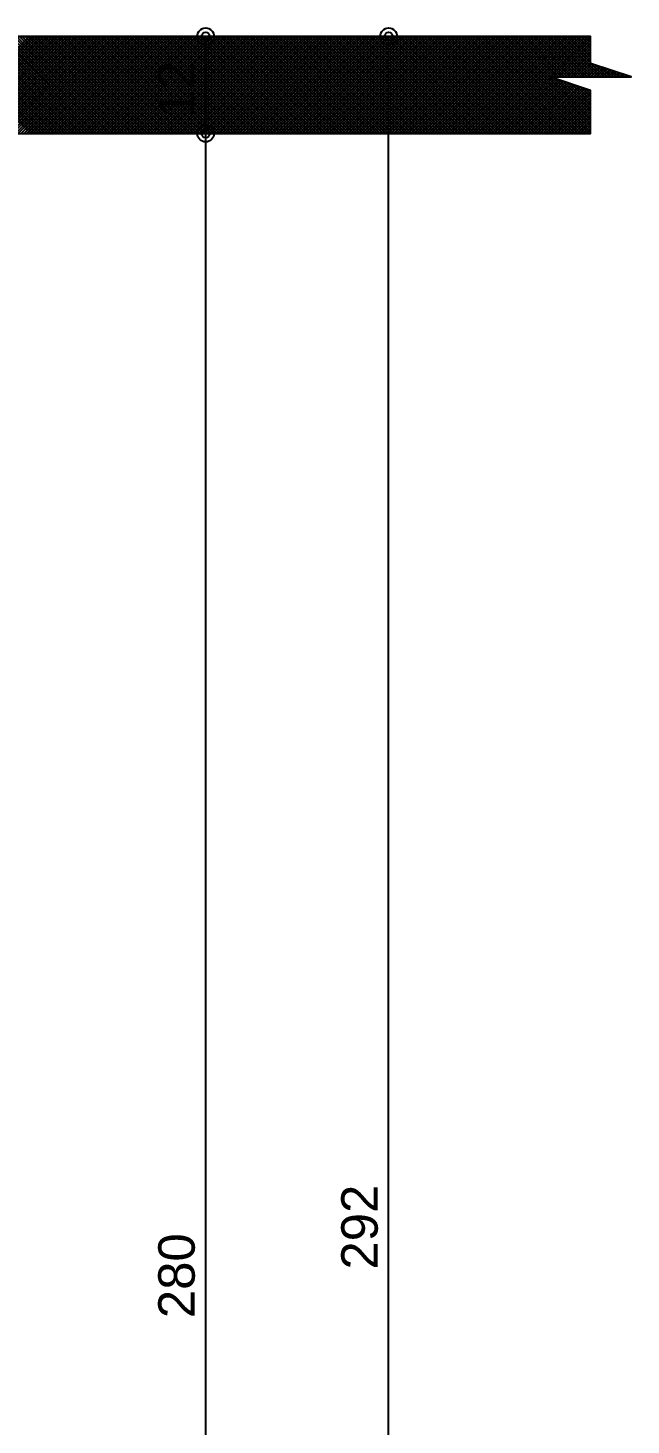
# Model space of a CAD drawing. Extents: x 0 to 119, y 0 to 84.
# Drawn here: x 38.02 to 41, y 35.08 to 41.98 of the extents above; entities that cross this region are included whole.
import ezdxf

# ---------------------------------------------------------------- set-up
doc = ezdxf.new("R2010")
doc.units = 0
doc.header["$MEASUREMENT"] = 0
for name, color, linetype in [('29', 9, 'CONTINUOUS'), ('32', 250, 'CONTINUOUS'), ('6', 178, 'CONTINUOUS')]:
    doc.layers.add(name, color=color, linetype=linetype)
doc.styles.add('TQS_ARIAL', font='arial.ttf')

msp = doc.modelspace()

# ---------------------------------------------------------------- linework, layer by layer
at = {"layer": '29', "color": 9, "linetype": 'Continuous'}
for p, q in [((37.552021, 41.455251), (38.032021, 41.935251)), ((37.557694, 41.935251), (38.037694, 41.455251)), ((37.566163, 41.455251), (38.046163, 41.935251)), ((37.571836, 41.935251), (38.051836, 41.455251)), ((37.580306, 41.455251), (38.060306, 41.935251)), ((37.585978, 41.935251), (38.065978, 41.455251)), ((37.594448, 41.455251), (38.074448, 41.935251)), ((37.60012, 41.935251), (38.08012, 41.455251)), ((37.60859, 41.455251), (38.08859, 41.935251)), ((37.614262, 41.935251), (38.094262, 41.455251)), ((37.622732, 41.455251), (38.102732, 41.935251)), ((37.628404, 41.935251), (38.108404, 41.455251)), ((37.636874, 41.455251), (38.116874, 41.935251)), ((37.642546, 41.935251), (38.122546, 41.455251)), ((37.651016, 41.455251), (38.131016, 41.935251)), ((37.656689, 41.935251), (38.136689, 41.455251)), ((37.665158, 41.455251), (38.145158, 41.935251)), ((37.670831, 41.935251), (38.150831, 41.455251)), ((37.679301, 41.455251), (38.159301, 41.935251)), ((37.684973, 41.935251), (38.164973, 41.455251)), ((37.693443, 41.455251), (38.173443, 41.935251)), ((37.699115, 41.935251), (38.179115, 41.455251)), ((37.707585, 41.455251), (38.187585, 41.935251)), ((37.713257, 41.935251), (38.193257, 41.455251)), ((37.721727, 41.455251), (38.201727, 41.935251)), ((37.727399, 41.935251), (38.207399, 41.455251)), ((37.735869, 41.455251), (38.215869, 41.935251)), ((37.741541, 41.935251), (38.221541, 41.455251)), ((37.750011, 41.455251), (38.230011, 41.935251)), ((37.755684, 41.935251), (38.235684, 41.455251)), ((37.764153, 41.455251), (38.244153, 41.935251)), ((37.769826, 41.935251), (38.249826, 41.455251)), ((37.778295, 41.455251), (38.258295, 41.935251)), ((37.783968, 41.935251), (38.263968, 41.455251)), ((37.792438, 41.455251), (38.272438, 41.935251)), ((37.79811, 41.935251), (38.27811, 41.455251)), ((37.80658, 41.455251), (38.28658, 41.935251)), ((37.812252, 41.935251), (38.292252, 41.455251)), ((37.820722, 41.455251), (38.300722, 41.935251)), ((37.826394, 41.935251), (38.306394, 41.455251)), ((37.834864, 41.455251), (38.314864, 41.935251)), ((37.840536, 41.935251), (38.320536, 41.455251)), ((37.849006, 41.455251), (38.329006, 41.935251)), ((37.854678, 41.935251), (38.334678, 41.455251)), ((37.863148, 41.455251), (38.343148, 41.935251)), ((37.868821, 41.935251), (38.348821, 41.455251)), ((37.87729, 41.455251), (38.35729, 41.935251)), ((37.882963, 41.935251), (38.362963, 41.455251)), ((37.891433, 41.455251), (38.371433, 41.935251)), ((37.897105, 41.935251), (38.377105, 41.455251)), ((37.905575, 41.455251), (38.385575, 41.935251)), ((37.911247, 41.935251), (38.391247, 41.455251)), ((37.919717, 41.455251), (38.399717, 41.935251)), ((37.925389, 41.935251), (38.405389, 41.455251)), ((37.933859, 41.455251), (38.413859, 41.935251)), ((37.939531, 41.935251), (38.419531, 41.455251)), ((37.948001, 41.455251), (38.428001, 41.935251)), ((37.953673, 41.935251), (38.433673, 41.455251)), ((37.962143, 41.455251), (38.442143, 41.935251)), ((37.967816, 41.935251), (38.447816, 41.455251)), ((37.976285, 41.455251), (38.456285, 41.935251)), ((37.981958, 41.935251), (38.461958, 41.455251)), ((37.990427, 41.455251), (38.470427, 41.935251)), ((37.9961, 41.935251), (38.4761, 41.455251)), ((38.00457, 41.455251), (38.48457, 41.935251)), ((38.010242, 41.935251), (38.490242, 41.455251)), ((38.018712, 41.455251), (38.498712, 41.935251)), ((38.024384, 41.935251), (38.504384, 41.455251)), ((38.032854, 41.455251), (38.512854, 41.935251)), ((38.038526, 41.935251), (38.518526, 41.455251)), ((38.046996, 41.455251), (38.526996, 41.935251)), ((38.052668, 41.935251), (38.532668, 41.455251)), ((38.061138, 41.455251), (38.541138, 41.935251)), ((38.066811, 41.935251), (38.546811, 41.455251)), ((38.07528, 41.455251), (38.55528, 41.935251)), ((38.080953, 41.935251), (38.560953, 41.455251)), ((38.089422, 41.455251), (38.569422, 41.935251)), ((38.095095, 41.935251), (38.575095, 41.455251)), ((38.103565, 41.455251), (38.583565, 41.935251)), ((38.109237, 41.935251), (38.589237, 41.455251)), ((38.117707, 41.455251), (38.597707, 41.935251)), ((38.123379, 41.935251), (38.603379, 41.455251)), ((38.131849, 41.455251), (38.611849, 41.935251)), ((38.137521, 41.935251), (38.617521, 41.455251)), ((38.145991, 41.455251), (38.625991, 41.935251)), ((38.151663, 41.935251), (38.631663, 41.455251)), ((38.160133, 41.455251), (38.640133, 41.935251)), ((38.165805, 41.935251), (38.645805, 41.455251)), ((38.174275, 41.455251), (38.654275, 41.935251)), ((38.179948, 41.935251), (38.659948, 41.455251)), ((38.188417, 41.455251), (38.668417, 41.935251)), ((38.19409, 41.935251), (38.67409, 41.455251)), ((38.20256, 41.455251), (38.68256, 41.935251)), ((38.208232, 41.935251), (38.688232, 41.455251)), ((38.216702, 41.455251), (38.696702, 41.935251)), ((38.222374, 41.935251), (38.702374, 41.455251)), ((38.230844, 41.455251), (38.710844, 41.935251)), ((38.236516, 41.935251), (38.716516, 41.455251)), ((38.244986, 41.455251), (38.724986, 41.935251)), ((38.250658, 41.935251), (38.730658, 41.455251)), ((38.259128, 41.455251), (38.739128, 41.935251)), ((38.2648, 41.935251), (38.7448, 41.455251)), ((38.27327, 41.455251), (38.75327, 41.935251)), ((38.278943, 41.935251), (38.758943, 41.455251)), ((38.287412, 41.455251), (38.767412, 41.935251)), ((38.293085, 41.935251), (38.773085, 41.455251)), ((38.301554, 41.455251), (38.781554, 41.935251)), ((38.307227, 41.935251), (38.787227, 41.455251)), ((38.315697, 41.455251), (38.795697, 41.935251)), ((38.321369, 41.935251), (38.801369, 41.455251)), ((38.329839, 41.455251), (38.809839, 41.935251)), ((38.335511, 41.935251), (38.815511, 41.455251)), ((38.343981, 41.455251), (38.823981, 41.935251)), ((38.349653, 41.935251), (38.829653, 41.455251)), ((38.358123, 41.455251), (38.838123, 41.935251)), ((38.363795, 41.935251), (38.843795, 41.455251)), ((38.372265, 41.455251), (38.852265, 41.935251)), ((38.377937, 41.935251), (38.857937, 41.455251)), ((38.386407, 41.455251), (38.866407, 41.935251)), ((38.39208, 41.935251), (38.87208, 41.455251)), ((38.400549, 41.455251), (38.880549, 41.935251)), ((38.406222, 41.935251), (38.886222, 41.455251)), ((38.414692, 41.455251), (38.894692, 41.935251)), ((38.420364, 41.935251), (38.900364, 41.455251)), ((38.428834, 41.455251), (38.908834, 41.935251)), ((38.434506, 41.935251), (38.914506, 41.455251)), ((38.442976, 41.455251), (38.922976, 41.935251)), ((38.448648, 41.935251), (38.928648, 41.455251)), ((38.457118, 41.455251), (38.937118, 41.935251)), ((38.46279, 41.935251), (38.94279, 41.455251)), ((38.47126, 41.455251), (38.95126, 41.935251)), ((38.476932, 41.935251), (38.956932, 41.455251)), ((38.485402, 41.455251), (38.965402, 41.935251)), ((38.491075, 41.935251), (38.971075, 41.455251)), ((38.499544, 41.455251), (38.979544, 41.935251)), ((38.505217, 41.935251), (38.985217, 41.455251)), ((38.513687, 41.455251), (38.993687, 41.935251)), ((38.519359, 41.935251), (38.999359, 41.455251)), ((38.527829, 41.455251), (39.007829, 41.935251)), ((38.533501, 41.935251), (39.013501, 41.455251)), ((38.541971, 41.455251), (39.021971, 41.935251)), ((38.547643, 41.935251), (39.027643, 41.455251)), ((38.556113, 41.455251), (39.036113, 41.935251)), ((38.561785, 41.935251), (39.041785, 41.455251)), ((38.570255, 41.455251), (39.050255, 41.935251)), ((38.575927, 41.935251), (39.055927, 41.455251)), ((38.584397, 41.455251), (39.064397, 41.935251)), ((38.59007, 41.935251), (39.07007, 41.455251)), ((38.598539, 41.455251), (39.078539, 41.935251)), ((38.604212, 41.935251), (39.084212, 41.455251)), ((38.612681, 41.455251), (39.092681, 41.935251)), ((38.618354, 41.935251), (39.098354, 41.455251)), ((38.626824, 41.455251), (39.106824, 41.935251)), ((38.632496, 41.935251), (39.112496, 41.455251)), ((38.640966, 41.455251), (39.120966, 41.935251)), ((38.646638, 41.935251), (39.126638, 41.455251)), ((38.655108, 41.455251), (39.135108, 41.935251)), ((38.66078, 41.935251), (39.14078, 41.455251)), ((38.66925, 41.455251), (39.14925, 41.935251)), ((38.674922, 41.935251), (39.154922, 41.455251)), ((38.683392, 41.455251), (39.163392, 41.935251)), ((38.689064, 41.935251), (39.169064, 41.455251)), ((38.697534, 41.455251), (39.177534, 41.935251)), ((38.703207, 41.935251), (39.183207, 41.455251)), ((38.711676, 41.455251), (39.191676, 41.935251)), ((38.717349, 41.935251), (39.197349, 41.455251)), ((38.725819, 41.455251), (39.205819, 41.935251)), ((38.731491, 41.935251), (39.211491, 41.455251)), ((38.739961, 41.455251), (39.219961, 41.935251)), ((38.745633, 41.935251), (39.225633, 41.455251)), ((38.754103, 41.455251), (39.234103, 41.935251)), ((38.759775, 41.935251), (39.239775, 41.455251)), ((38.768245, 41.455251), (39.248245, 41.935251)), ((38.773917, 41.935251), (39.253917, 41.455251)), ((38.782387, 41.455251), (39.262387, 41.935251)), ((38.788059, 41.935251), (39.268059, 41.455251)), ((38.796529, 41.455251), (39.276529, 41.935251)), ((38.802202, 41.935251), (39.282202, 41.455251)), ((38.810671, 41.455251), (39.290671, 41.935251)), ((38.816344, 41.935251), (39.296344, 41.455251)), ((38.824813, 41.455251), (39.304813, 41.935251)), ((38.830486, 41.935251), (39.310486, 41.455251)), ((38.838956, 41.455251), (39.318956, 41.935251)), ((38.844628, 41.935251), (39.324628, 41.455251)), ((38.853098, 41.455251), (39.333098, 41.935251)), ((38.85877, 41.935251), (39.33877, 41.455251)), ((38.86724, 41.455251), (39.34724, 41.935251)), ((38.872912, 41.935251), (39.352912, 41.455251)), ((38.881382, 41.455251), (39.361382, 41.935251)), ((38.887054, 41.935251), (39.367054, 41.455251)), ((38.895524, 41.455251), (39.375524, 41.935251)), ((38.901197, 41.935251), (39.381197, 41.455251)), ((38.909666, 41.455251), (39.389666, 41.935251)), ((38.915339, 41.935251), (39.395339, 41.455251)), ((38.923808, 41.455251), (39.403808, 41.935251)), ((38.929481, 41.935251), (39.409481, 41.455251)), ((38.937951, 41.455251), (39.417951, 41.935251)), ((38.943623, 41.935251), (39.423623, 41.455251)), ((38.952093, 41.455251), (39.432093, 41.935251)), ((38.957765, 41.935251), (39.437765, 41.455251)), ((38.966235, 41.455251), (39.446235, 41.935251)), ((38.971907, 41.935251), (39.451907, 41.455251)), ((38.980377, 41.455251), (39.460377, 41.935251)), ((38.986049, 41.935251), (39.466049, 41.455251)), ((38.994519, 41.455251), (39.474519, 41.935251)), ((39.000191, 41.935251), (39.480191, 41.455251)), ((39.008661, 41.455251), (39.488661, 41.935251)), ((39.014334, 41.935251), (39.494334, 41.455251)), ((39.022803, 41.455251), (39.502803, 41.935251)), ((39.028476, 41.935251), (39.508476, 41.455251)), ((39.036946, 41.455251), (39.516946, 41.935251)), ((39.042618, 41.935251), (39.522618, 41.455251)), ((39.051088, 41.455251), (39.531088, 41.935251)), ((39.05676, 41.935251), (39.53676, 41.455251)), ((39.06523, 41.455251), (39.54523, 41.935251)), ((39.070902, 41.935251), (39.550902, 41.455251)), ((39.079372, 41.455251), (39.559372, 41.935251)), ((39.085044, 41.935251), (39.565044, 41.455251)), ((39.093514, 41.455251), (39.573514, 41.935251)), ((39.099186, 41.935251), (39.579186, 41.455251)), ((39.107656, 41.455251), (39.587656, 41.935251)), ((39.113329, 41.935251), (39.593329, 41.455251)), ((39.121798, 41.455251), (39.601798, 41.935251)), ((39.127471, 41.935251), (39.607471, 41.455251)), ((39.13594, 41.455251), (39.61594, 41.935251)), ((39.141613, 41.935251), (39.621613, 41.455251)), ((39.150083, 41.455251), (39.630083, 41.935251)), ((39.155755, 41.935251), (39.635755, 41.455251)), ((39.164225, 41.455251), (39.644225, 41.935251)), ((39.169897, 41.935251), (39.649897, 41.455251)), ((39.178367, 41.455251), (39.658367, 41.935251)), ((39.184039, 41.935251), (39.664039, 41.455251)), ((39.192509, 41.455251), (39.672509, 41.935251)), ((39.198181, 41.935251), (39.678181, 41.455251)), ((39.206651, 41.455251), (39.686651, 41.935251)), ((39.212323, 41.935251), (39.692323, 41.455251)), ((39.220793, 41.455251), (39.700793, 41.935251)), ((39.226466, 41.935251), (39.706466, 41.455251)), ((39.234935, 41.455251), (39.714935, 41.935251)), ((39.240608, 41.935251), (39.720608, 41.455251)), ((39.249078, 41.455251), (39.729078, 41.935251)), ((39.25475, 41.935251), (39.73475, 41.455251)), ((39.26322, 41.455251), (39.74322, 41.935251)), ((39.268892, 41.935251), (39.748892, 41.455251)), ((39.277362, 41.455251), (39.757362, 41.935251)), ((39.283034, 41.935251), (39.763034, 41.455251)), ((39.291504, 41.455251), (39.771504, 41.935251)), ((39.297176, 41.935251), (39.777176, 41.455251)), ((39.305646, 41.455251), (39.785646, 41.935251)), ((39.311318, 41.935251), (39.791318, 41.455251)), ((39.319788, 41.455251), (39.799788, 41.935251)), ((39.325461, 41.935251), (39.805461, 41.455251)), ((39.33393, 41.455251), (39.81393, 41.935251)), ((39.339603, 41.935251), (39.819603, 41.455251)), ((39.348073, 41.455251), (39.828073, 41.935251)), ((39.353745, 41.935251), (39.833745, 41.455251)), ((39.362215, 41.455251), (39.842215, 41.935251)), ((39.367887, 41.935251), (39.847887, 41.455251)), ((39.376357, 41.455251), (39.856357, 41.935251)), ((39.382029, 41.935251), (39.862029, 41.455251)), ((39.390499, 41.455251), (39.870499, 41.935251)), ((39.396171, 41.935251), (39.876171, 41.455251)), ((39.404641, 41.455251), (39.884641, 41.935251)), ((39.410313, 41.935251), (39.890313, 41.455251)), ((39.418783, 41.455251), (39.898783, 41.935251)), ((39.424456, 41.935251), (39.904456, 41.455251)), ((39.432925, 41.455251), (39.912925, 41.935251)), ((39.438598, 41.935251), (39.918598, 41.455251)), ((39.447067, 41.455251), (39.927067, 41.935251)), ((39.45274, 41.935251), (39.93274, 41.455251)), ((39.46121, 41.455251), (39.94121, 41.935251)), ((39.466882, 41.935251), (39.946882, 41.455251)), ((39.475352, 41.455251), (39.955352, 41.935251)), ((39.481024, 41.935251), (39.961024, 41.455251)), ((39.489494, 41.455251), (39.969494, 41.935251)), ((39.495166, 41.935251), (39.975166, 41.455251)), ((39.503636, 41.455251), (39.983636, 41.935251)), ((39.509308, 41.935251), (39.989308, 41.455251)), ((39.517778, 41.455251), (39.997778, 41.935251)), ((39.52345, 41.935251), (40.00345, 41.455251)), ((39.53192, 41.455251), (40.01192, 41.935251)), ((39.537593, 41.935251), (40.017593, 41.455251)), ((39.546062, 41.455251), (40.026062, 41.935251)), ((39.551735, 41.935251), (40.031735, 41.455251)), ((39.560205, 41.455251), (40.040205, 41.935251)), ((39.565877, 41.935251), (40.045877, 41.455251)), ((39.574347, 41.455251), (40.054347, 41.935251)), ((39.580019, 41.935251), (40.060019, 41.455251)), ((39.588489, 41.455251), (40.068489, 41.935251)), ((39.594161, 41.935251), (40.074161, 41.455251)), ((39.602631, 41.455251), (40.082631, 41.935251)), ((39.608303, 41.935251), (40.088303, 41.455251)), ((39.616773, 41.455251), (40.096773, 41.935251)), ((39.622445, 41.935251), (40.102445, 41.455251)), ((39.630915, 41.455251), (40.110915, 41.935251)), ((39.636588, 41.935251), (40.116588, 41.455251)), ((39.645057, 41.455251), (40.125057, 41.935251)), ((39.65073, 41.935251), (40.13073, 41.455251)), ((39.659199, 41.455251), (40.139199, 41.935251)), ((39.664872, 41.935251), (40.144872, 41.455251)), ((39.673342, 41.455251), (40.153342, 41.935251)), ((39.679014, 41.935251), (40.159014, 41.455251)), ((39.687484, 41.455251), (40.167484, 41.935251)), ((39.693156, 41.935251), (40.173156, 41.455251)), ((39.701626, 41.455251), (40.181626, 41.935251)), ((39.707298, 41.935251), (40.187298, 41.455251)), ((39.715768, 41.455251), (40.195768, 41.935251)), ((39.72144, 41.935251), (40.20144, 41.455251)), ((39.72991, 41.455251), (40.20991, 41.935251)), ((39.735583, 41.935251), (40.215583, 41.455251)), ((39.744052, 41.455251), (40.224052, 41.935251)), ((39.749725, 41.935251), (40.229725, 41.455251)), ((39.758194, 41.455251), (40.238194, 41.935251)), ((39.763867, 41.935251), (40.243867, 41.455251)), ((39.772337, 41.455251), (40.252337, 41.935251)), ((39.778009, 41.935251), (40.258009, 41.455251)), ((39.786479, 41.455251), (40.266479, 41.935251)), ((39.792151, 41.935251), (40.272151, 41.455251)), ((39.800621, 41.455251), (40.280621, 41.935251)), ((39.806293, 41.935251), (40.286293, 41.455251)), ((39.814763, 41.455251), (40.294763, 41.935251)), ((39.820435, 41.935251), (40.300435, 41.455251)), ((39.828905, 41.455251), (40.308905, 41.935251)), ((39.834577, 41.935251), (40.314577, 41.455251)), ((39.843047, 41.455251), (40.323047, 41.935251)), ((39.84872, 41.935251), (40.32872, 41.455251)), ((39.857189, 41.455251), (40.337189, 41.935251)), ((39.862862, 41.935251), (40.342862, 41.455251)), ((39.871332, 41.455251), (40.351332, 41.935251)), ((39.877004, 41.935251), (40.357004, 41.455251)), ((39.885474, 41.455251), (40.365474, 41.935251)), ((39.891146, 41.935251), (40.371146, 41.455251)), ((39.899616, 41.455251), (40.379616, 41.935251)), ((39.905288, 41.935251), (40.385288, 41.455251)), ((39.913758, 41.455251), (40.393758, 41.935251)), ((39.91943, 41.935251), (40.39943, 41.455251)), ((39.9279, 41.455251), (40.4079, 41.935251)), ((39.933572, 41.935251), (40.413572, 41.455251)), ((39.942042, 41.455251), (40.422042, 41.935251)), ((39.947715, 41.935251), (40.427715, 41.455251)), ((39.956184, 41.455251), (40.436184, 41.935251)), ((39.961857, 41.935251), (40.441857, 41.455251)), ((39.970326, 41.455251), (40.450326, 41.935251)), ((39.975999, 41.935251), (40.455999, 41.455251)), ((39.984469, 41.455251), (40.464469, 41.935251)), ((39.990141, 41.935251), (40.470141, 41.455251)), ((39.998611, 41.455251), (40.478611, 41.935251)), ((40.004283, 41.935251), (40.484283, 41.455251)), ((40.012753, 41.455251), (40.492753, 41.935251)), ((40.018425, 41.935251), (40.498425, 41.455251)), ((40.026895, 41.455251), (40.506895, 41.935251)), ((40.032567, 41.935251), (40.512567, 41.455251)), ((40.041037, 41.455251), (40.521037, 41.935251)), ((40.046709, 41.935251), (40.526709, 41.455251)), ((40.055179, 41.455251), (40.535179, 41.935251)), ((40.060852, 41.935251), (40.540852, 41.455251)), ((40.069321, 41.455251), (40.549321, 41.935251)), ((40.074994, 41.935251), (40.554994, 41.455251)), ((40.083464, 41.455251), (40.563464, 41.935251)), ((40.089136, 41.935251), (40.569136, 41.455251)), ((40.097606, 41.455251), (40.577606, 41.935251)), ((40.103278, 41.935251), (40.583278, 41.455251)), ((40.111748, 41.455251), (40.591748, 41.935251)), ((40.11742, 41.935251), (40.59742, 41.455251)), ((40.12589, 41.455251), (40.60589, 41.935251)), ((40.131562, 41.935251), (40.611562, 41.455251)), ((40.140032, 41.455251), (40.620032, 41.935251)), ((40.145704, 41.935251), (40.625704, 41.455251)), ((40.154174, 41.455251), (40.634174, 41.935251)), ((40.159847, 41.935251), (40.639847, 41.455251)), ((40.168316, 41.455251), (40.648316, 41.935251)), ((40.173989, 41.935251), (40.653989, 41.455251)), ((40.182459, 41.455251), (40.662459, 41.935251)), ((40.188131, 41.935251), (40.668131, 41.455251)), ((40.196601, 41.455251), (40.676601, 41.935251)), ((40.202273, 41.935251), (40.682273, 41.455251)), ((40.210743, 41.455251), (40.690743, 41.935251)), ((40.216415, 41.935251), (40.696415, 41.455251)), ((40.224885, 41.455251), (40.704885, 41.935251)), ((40.230557, 41.935251), (40.710557, 41.455251)), ((40.239027, 41.455251), (40.719027, 41.935251)), ((40.244699, 41.935251), (40.724699, 41.455251)), ((40.253169, 41.455251), (40.733169, 41.935251)), ((40.258842, 41.935251), (40.738842, 41.455251)), ((40.267311, 41.455251), (40.747311, 41.935251)), ((40.272984, 41.935251), (40.752984, 41.455251)), ((40.281453, 41.455251), (40.761453, 41.935251)), ((40.287126, 41.935251), (40.767126, 41.455251)), ((40.295596, 41.455251), (40.775596, 41.935251)), ((40.301268, 41.935251), (40.781268, 41.455251)), ((40.309738, 41.455251), (40.789738, 41.935251)), ((40.31541, 41.935251), (40.79541, 41.455251)), ((40.329552, 41.935251), (40.800409, 41.464394)), ((40.343694, 41.935251), (40.800409, 41.478536)), ((40.357836, 41.935251), (40.800409, 41.492678)), ((40.371979, 41.935251), (40.800409, 41.50682)), ((40.386121, 41.935251), (40.800409, 41.520962)), ((40.400263, 41.935251), (40.800409, 41.535104)), ((40.414405, 41.935251), (40.614405, 41.735251)), ((40.428547, 41.935251), (40.628547, 41.735251)), ((40.442689, 41.935251), (40.642689, 41.735251)), ((40.456831, 41.935251), (40.656831, 41.735251)), ((40.470974, 41.935251), (40.670974, 41.735251)), ((40.485116, 41.935251), (40.685116, 41.735251)), ((40.499258, 41.935251), (40.699258, 41.735251)), ((40.5134, 41.935251), (40.7134, 41.735251)), ((40.527542, 41.935251), (40.727542, 41.735251)), ((40.541684, 41.935251), (40.741684, 41.735251)), ((40.555826, 41.935251), (40.755826, 41.735251)), ((40.569969, 41.935251), (40.769969, 41.735251)), ((40.584111, 41.935251), (40.784111, 41.735251)), ((40.598253, 41.935251), (40.798253, 41.735251)), ((40.60388, 41.735251), (40.800409, 41.93178)), ((40.612395, 41.935251), (40.812395, 41.735251)), ((40.618022, 41.735251), (40.800409, 41.917638)), ((40.626537, 41.935251), (40.826537, 41.735251)), ((40.632164, 41.735251), (40.800409, 41.903496)), ((40.640679, 41.935251), (40.840679, 41.735251)), ((40.654821, 41.935251), (40.854821, 41.735251)), ((40.668963, 41.935251), (40.800409, 41.803805)), ((40.683106, 41.935251), (40.800409, 41.817947)), ((40.697248, 41.935251), (40.800409, 41.832089)), ((40.71139, 41.935251), (40.800409, 41.846231)), ((40.725532, 41.935251), (40.800409, 41.860373)), ((40.739674, 41.935251), (40.800409, 41.874516)), ((40.753816, 41.935251), (40.800409, 41.888658)), ((40.767958, 41.935251), (40.800409, 41.9028)), ((40.782101, 41.935251), (40.800409, 41.916942)), ((40.796243, 41.935251), (40.800409, 41.931084)), ((40.646306, 41.735251), (40.800409, 41.889354)), ((40.660448, 41.735251), (40.800409, 41.875212)), ((40.674591, 41.735251), (40.800409, 41.861069)), ((40.688733, 41.735251), (40.800409, 41.846927)), ((40.702875, 41.735251), (40.800409, 41.832785)), ((40.717017, 41.735251), (40.800409, 41.818643)), ((40.731159, 41.735251), (40.800409, 41.804501)), ((40.745301, 41.735251), (40.809078, 41.799028)), ((40.759443, 41.735251), (40.819685, 41.795492)), ((40.773586, 41.735251), (40.830291, 41.791957)), ((40.787728, 41.735251), (40.840898, 41.788421)), ((40.80187, 41.735251), (40.851505, 41.784885)), ((40.803241, 41.800973), (40.868963, 41.735251)), ((40.816012, 41.735251), (40.862111, 41.78135)), ((40.824454, 41.793902), (40.883106, 41.735251)), ((40.830154, 41.735251), (40.872718, 41.777814)), ((40.844296, 41.735251), (40.883324, 41.774279)), ((40.845667, 41.786831), (40.897248, 41.735251)), ((40.858438, 41.735251), (40.893931, 41.770743)), ((40.86688, 41.77976), (40.91139, 41.735251)), ((40.87258, 41.735251), (40.904538, 41.767208)), ((40.886723, 41.735251), (40.915144, 41.763672)), ((40.888094, 41.772689), (40.925532, 41.735251)), ((40.900865, 41.735251), (40.925751, 41.760137)), ((40.909307, 41.765618), (40.939674, 41.735251)), ((40.915007, 41.735251), (40.936357, 41.756601)), ((40.93052, 41.758547), (40.953816, 41.735251)), ((40.32388, 41.455251), (40.603012, 41.734383)), ((40.338022, 41.455251), (40.613619, 41.730848)), ((40.352164, 41.455251), (40.624225, 41.727312)), ((40.366306, 41.455251), (40.634832, 41.723776)), ((40.380448, 41.455251), (40.645439, 41.720241)), ((40.394591, 41.455251), (40.656045, 41.716705)), ((40.408733, 41.455251), (40.666652, 41.71317)), ((40.422875, 41.455251), (40.677258, 41.709634)), ((40.437017, 41.455251), (40.687865, 41.706099)), ((40.451159, 41.455251), (40.698472, 41.702563)), ((40.465301, 41.455251), (40.709078, 41.699028)), ((40.479443, 41.455251), (40.719685, 41.695492)), ((40.493586, 41.455251), (40.730291, 41.691957)), ((40.507728, 41.455251), (40.740898, 41.688421)), ((40.621403, 41.728253), (40.800409, 41.549246)), ((40.642616, 41.721182), (40.800409, 41.563389)), ((40.663829, 41.714111), (40.800409, 41.577531)), ((40.685043, 41.70704), (40.800409, 41.591673)), ((40.706256, 41.699968), (40.800409, 41.605815)), ((40.727469, 41.692897), (40.800409, 41.619957)), ((40.748682, 41.685826), (40.800409, 41.634099)), ((40.929149, 41.735251), (40.946964, 41.753066)), ((40.943291, 41.735251), (40.957571, 41.74953)), ((40.951733, 41.751476), (40.967958, 41.735251)), ((40.957433, 41.735251), (40.968177, 41.745995)), ((40.971575, 41.735251), (40.978784, 41.742459)), ((40.972946, 41.744405), (40.982101, 41.735251)), ((40.985718, 41.735251), (40.98939, 41.738924)), ((40.994159, 41.737334), (40.996243, 41.735251)), ((40.52187, 41.455251), (40.751505, 41.684886)), ((40.536012, 41.455251), (40.762111, 41.68135)), ((40.550154, 41.455251), (40.772718, 41.677814)), ((40.564296, 41.455251), (40.783324, 41.674279)), ((40.578438, 41.455251), (40.793931, 41.670743)), ((40.59258, 41.455251), (40.800409, 41.66308)), ((40.606723, 41.455251), (40.800409, 41.648937)), ((40.620865, 41.455251), (40.800409, 41.634795)), ((40.635007, 41.455251), (40.800409, 41.620653)), ((40.769895, 41.678755), (40.800409, 41.648241)), ((40.791109, 41.671684), (40.800409, 41.662384)), ((40.649149, 41.455251), (40.800409, 41.606511)), ((40.663291, 41.455251), (40.800409, 41.592369)), ((40.677433, 41.455251), (40.800409, 41.578227)), ((40.691575, 41.455251), (40.800409, 41.564085)), ((40.705718, 41.455251), (40.800409, 41.549942)), ((40.71986, 41.455251), (40.800409, 41.5358)), ((40.734002, 41.455251), (40.800409, 41.521658)), ((40.748144, 41.455251), (40.800409, 41.507516)), ((40.762286, 41.455251), (40.800409, 41.493374)), ((40.776428, 41.455251), (40.800409, 41.479232)), ((40.79057, 41.455251), (40.800409, 41.46509))]:
    msp.add_line(p, q, dxfattribs=at)
msp.add_lwpolyline([(32.660553, 41.935251), (32.660553, 40.655251), (33.220553, 40.655251), (33.220553, 41.455251), (40.800409, 41.455251), (40.800409, 41.668584), (40.600409, 41.735251), (41.000409, 41.735251), (40.800409, 41.801917), (40.800409, 41.935251), (37.460553, 41.935251), (33.220553, 41.935251), (32.660553, 41.935251)], dxfattribs=at)
at = {"layer": '32', "color": 250, "linetype": 'Continuous'}
for p, q in [((39.304185, 41.935251), (38.651026, 41.935251)), ((40.045775, 41.935251), (38.807361, 41.935251)), ((38.901026, 41.455251), (38.901026, 41.935251)), ((39.554185, 41.935251), (39.554185, 41.935251)), ((39.795775, 41.935251), (39.554185, 41.935251)), ((39.804185, 30.255251), (39.804185, 41.935251)), ((40.045775, 41.935251), (40.045775, 41.935251)), ((38.842005, 41.455251), (38.651026, 41.455251)), ((39.518959, 41.455251), (38.651026, 41.455251)), ((38.901026, 30.255251), (38.901026, 41.455251)), ((39.092005, 41.455251), (39.092005, 41.455251)), ((39.768959, 41.455251), (39.768959, 41.455251))]:
    msp.add_line(p, q, dxfattribs=at)
for centre, radius in [((38.901026, 41.935251), 0.041625), ((39.804185, 41.935251), 0.041625), ((38.901026, 41.935251), 0.02075), ((39.804185, 41.935251), 0.02075), ((38.901026, 41.455251), 0.041625), ((38.901026, 41.455251), 0.041625), ((38.901026, 41.455251), 0.02075), ((38.901026, 41.455251), 0.02075)]:
    msp.add_circle(centre, radius, dxfattribs=at)
at = {"layer": '6', "color": 178, "linetype": 'Continuous'}
msp.add_line((39.860774, 41.935251), (40.800409, 41.935251), dxfattribs=at)
for points in [[(33.220553, 41.455251), (40.800409, 41.455251), (40.800409, 41.668584), (40.600409, 41.735251), (41.000409, 41.735251), (40.800409, 41.801917), (40.800409, 41.935251)], [(33.220553, 41.935251), (37.460553, 41.935251), (40.800409, 41.935251)]]:
    msp.add_lwpolyline(points, dxfattribs=at)

# ---------------------------------------------------------------- texts
at = {"layer": '32', "color": 250, "linetype": 'Continuous', "style": 'TQS_ARIAL'}
for s, p in [('12', (38.847026, 41.533251)), ('292', (39.750185, 35.843251)), ('280', (38.847026, 35.603251))]:
    msp.add_text(s, height=0.18, rotation=90, dxfattribs=at).set_placement(p)

doc.saveas('drawing.dxf')
